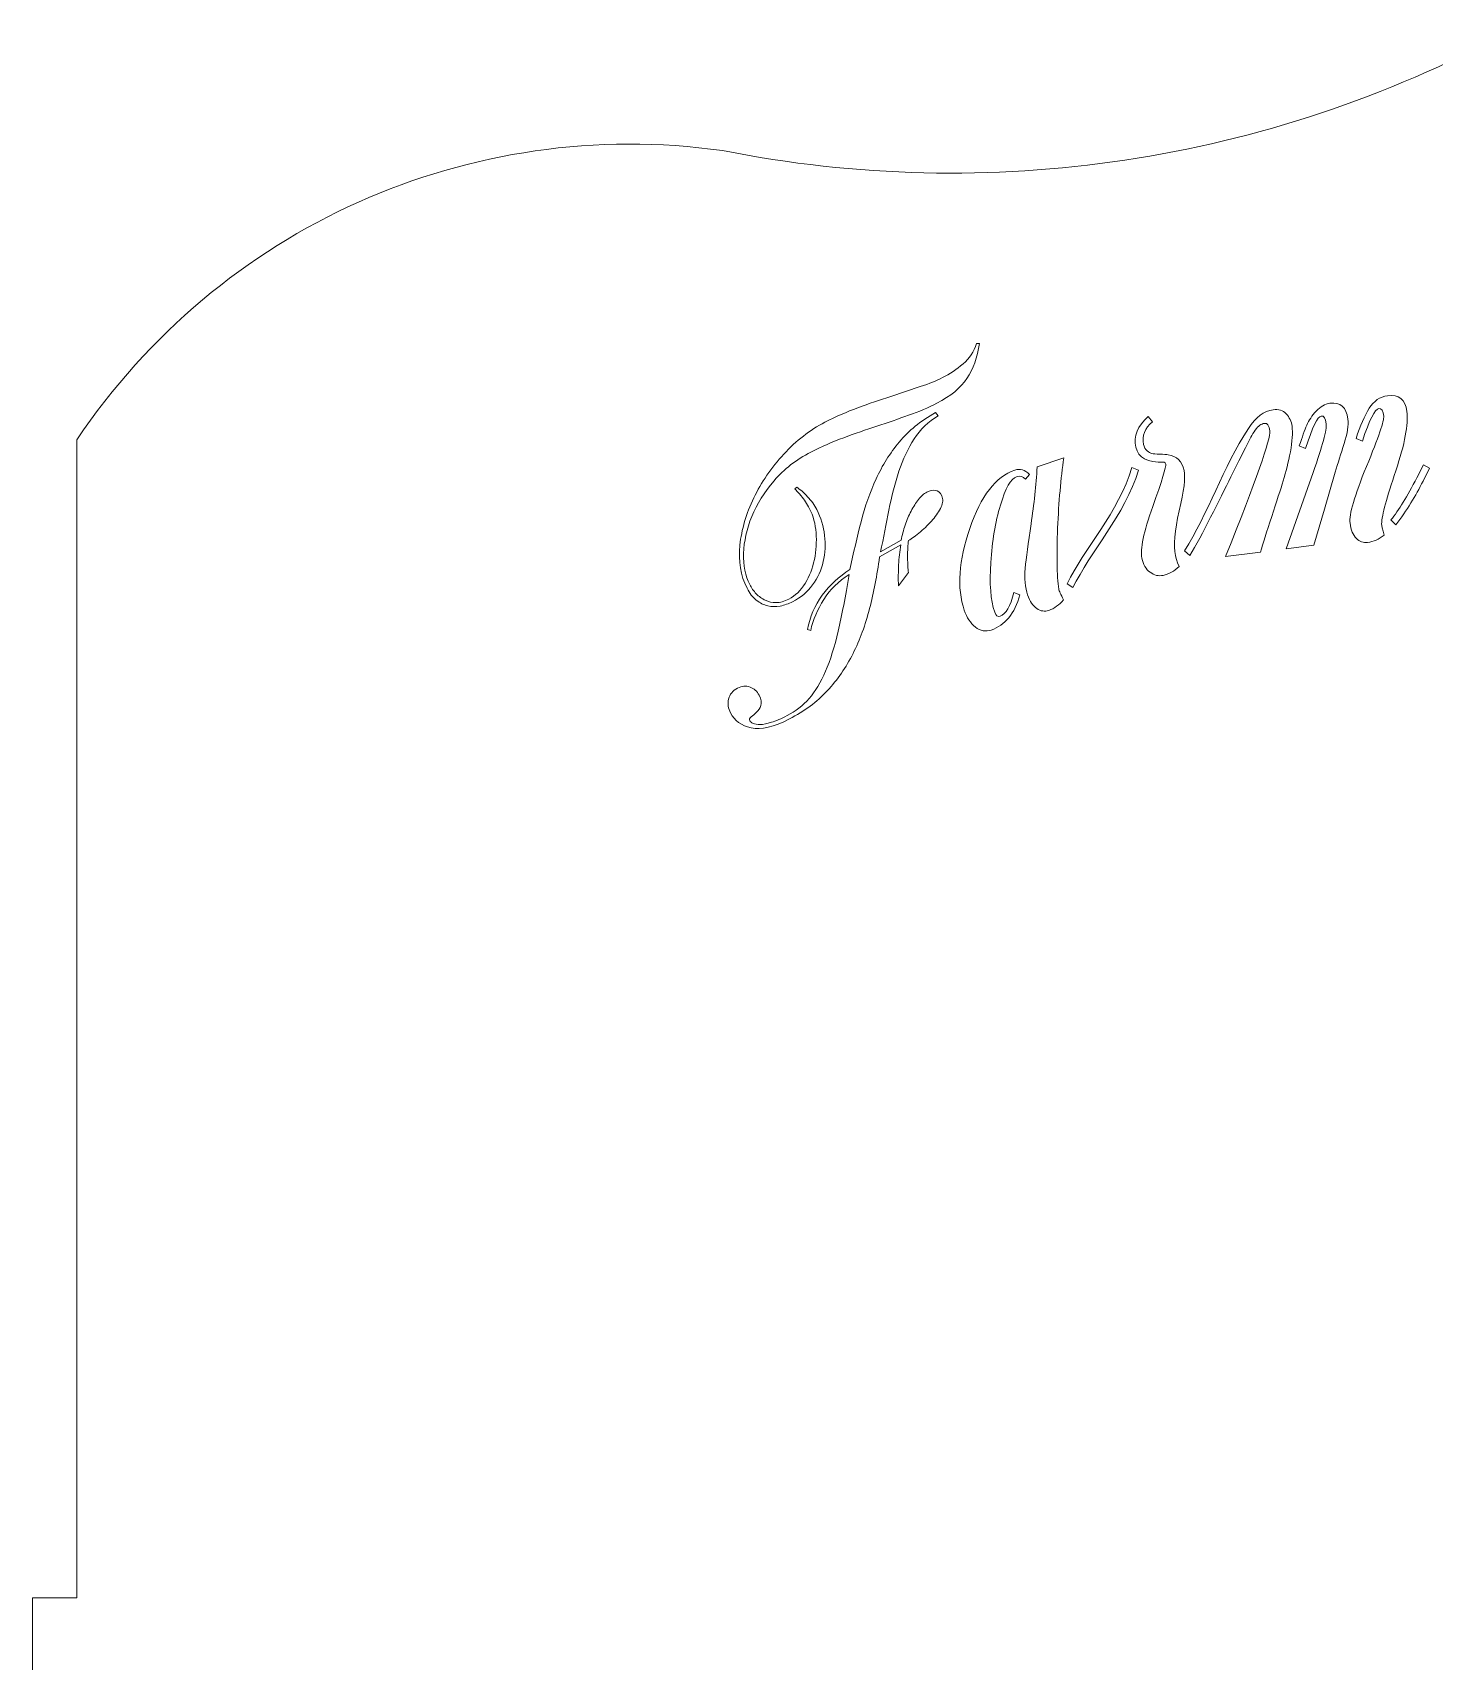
# Model space of a CAD drawing. Header units: millimetres. Extents: x -1460 to 1460, y -777 to 775.
# Drawn here: x -478.2 to -383.2, y -664.7 to -554.2 of the extents above; entities that cross this region are included whole.
import ezdxf

# ---------------------------------------------------------------- set-up
doc = ezdxf.new("R2010")
doc.units = ezdxf.units.MM
doc.header["$MEASUREMENT"] = 0
doc.layers.add('Camada 1', color=7, linetype='Continuous')

msp = doc.modelspace()

# ---------------------------------------------------------------- linework, layer by layer
at = {"layer": 'Camada 1', "color": 250, "lineweight": 20}
for points, knots in [([(-475.2485, -711.2333), (-475.2485, -711.2333), (-475.2485, -775.1065), (-475.2485, -775.1065), (-475.2485, -775.1065), (-475.2485, -775.1065), (-415.7484, -775.1065), (-415.7484, -775.1065), (-415.7484, -775.1065), (-415.7484, -775.1065), (-415.7484, -772.1065), (-415.7484, -772.1065), (-415.7484, -772.1065), (-415.7484, -772.1065), (-340.7484, -772.1065), (-340.7484, -772.1065), (-340.7484, -772.1065), (-340.7484, -772.1065), (-340.7484, -775.1065), (-340.7484, -775.1065), (-340.7484, -775.1065), (-340.7484, -775.1065), (-281.2484, -775.1065), (-281.2484, -775.1065), (-281.2484, -775.1065), (-281.2484, -775.1065), (-281.2484, -711.2333), (-281.2484, -711.2333), (-281.2484, -711.2333), (-281.2484, -711.2333), (-278.2484, -711.2333), (-278.2484, -711.2333), (-278.2484, -711.2333), (-278.2484, -711.2333), (-278.2484, -660.3405), (-278.2484, -660.3405), (-278.2484, -660.3405), (-278.2484, -660.3405), (-281.2484, -660.3405), (-281.2484, -660.3405), (-281.2484, -660.3405), (-281.2484, -660.3405), (-281.2484, -596.7137), (-281.2484, -596.7137), (-281.2484, -596.7137), (-281.2484, -596.7137), (-281.2484, -581.824), (-281.2484, -581.824), (-281.2484, -581.824), (-290.9256, -567.4173), (-307.9205, -559.8084), (-325.0477, -562.2145), (-325.0477, -562.2145), (-343.1678, -565.8248), (-361.9729, -562.9968), (-378.2484, -554.2138), (-378.2484, -554.2138), (-394.5239, -562.9968), (-413.329, -565.8248), (-431.4491, -562.2145), (-431.4491, -562.2145), (-448.5763, -559.8084), (-465.5713, -567.4173), (-475.2485, -581.824), (-475.2485, -581.824), (-475.2485, -581.824), (-475.2485, -596.7137), (-475.2485, -596.7137), (-475.2485, -596.7137), (-475.2485, -596.7137), (-475.2485, -660.3405), (-475.2485, -660.3405), (-475.2485, -660.3405), (-475.2485, -660.3405), (-478.2485, -660.3405), (-478.2485, -660.3405), (-478.2485, -660.3405), (-478.2485, -660.3405), (-478.2485, -711.2333), (-478.2485, -711.2333), (-478.2485, -711.2333), (-478.2485, -711.2333), (-475.2485, -711.2333), (-475.2485, -711.2333)], [0, 0, 0, 0, 0.04545455, 0.04545455, 0.04545455, 0.04545455, 0.09090909, 0.09090909, 0.09090909, 0.09090909, 0.13636364, 0.13636364, 0.13636364, 0.13636364, 0.18181818, 0.18181818, 0.18181818, 0.18181818, 0.22727273, 0.22727273, 0.22727273, 0.22727273, 0.27272727, 0.27272727, 0.27272727, 0.27272727, 0.31818182, 0.31818182, 0.31818182, 0.31818182, 0.36363636, 0.36363636, 0.36363636, 0.36363636, 0.40909091, 0.40909091, 0.40909091, 0.40909091, 0.45454545, 0.45454545, 0.45454545, 0.45454545, 0.5, 0.5, 0.5, 0.5, 0.54545455, 0.54545455, 0.54545455, 0.54545455, 0.59090909, 0.59090909, 0.59090909, 0.59090909, 0.63636364, 0.63636364, 0.63636364, 0.63636364, 0.68181818, 0.68181818, 0.68181818, 0.68181818, 0.72727273, 0.72727273, 0.72727273, 0.72727273, 0.77272727, 0.77272727, 0.77272727, 0.77272727, 0.81818182, 0.81818182, 0.81818182, 0.81818182, 0.86363636, 0.86363636, 0.86363636, 0.86363636, 0.90909091, 0.90909091, 0.90909091, 0.90909091, 1, 1, 1, 1]), ([(-414.0119, -575.2948), (-414.1591, -576.2415), (-414.4446, -577.033), (-414.8684, -577.6693), (-414.8684, -577.6693), (-415.2921, -578.3055), (-415.969, -578.8628), (-416.8983, -579.3405), (-416.8983, -579.3405), (-417.4908, -579.645), (-418.1329, -579.9196), (-418.8242, -580.1639), (-418.8242, -580.1639), (-419.5155, -580.4082), (-420.2322, -580.6529), (-420.9742, -580.8976), (-420.9742, -580.8976), (-421.7162, -581.1423), (-422.4668, -581.4044), (-423.2252, -581.6832), (-423.2252, -581.6832), (-423.9837, -581.962), (-424.7268, -582.2886), (-425.4541, -582.6625), (-425.4541, -582.6625), (-426.4509, -583.1749), (-427.2825, -583.8201), (-427.9484, -584.5979), (-427.9484, -584.5979), (-428.6145, -585.3758), (-429.1201, -586.1865), (-429.4641, -587.0294), (-429.4641, -587.0294), (-429.8082, -587.8723), (-429.992, -588.7057), (-430.0149, -589.5287), (-430.0149, -589.5287), (-430.0379, -590.3517), (-429.9012, -591.0545), (-429.6052, -591.6365), (-429.6052, -591.6365), (-429.4881, -591.8666), (-429.3389, -592.0764), (-429.1579, -592.2651), (-429.1579, -592.2651), (-428.9771, -592.4536), (-428.7743, -592.6017), (-428.5502, -592.7083), (-428.5502, -592.7083), (-428.3261, -592.815), (-428.0785, -592.8673), (-427.8079, -592.8648), (-427.8079, -592.8648), (-427.5373, -592.8623), (-427.2537, -592.7849), (-426.9575, -592.6325), (-426.9575, -592.6325), (-426.513, -592.4041), (-426.1423, -592.0469), (-425.8457, -591.5615), (-425.8457, -591.5615), (-425.5492, -591.0761), (-425.339, -590.5367), (-425.2159, -589.944), (-425.2159, -589.944), (-425.0928, -589.3514), (-425.0543, -588.7507), (-425.1003, -588.1425), (-425.1003, -588.1425), (-425.1463, -587.5343), (-425.2934, -586.9863), (-425.5412, -586.499), (-425.5412, -586.499), (-425.7135, -586.1606), (-425.9039, -585.8697), (-426.1125, -585.6269), (-426.1125, -585.6269), (-426.3209, -585.3839), (-426.4628, -585.222), (-426.538, -585.1411), (-426.538, -585.1411), (-426.538, -585.1411), (-426.4173, -585.0278), (-426.4173, -585.0278), (-426.4173, -585.0278), (-426.1789, -585.1955), (-425.9315, -585.4145), (-425.6755, -585.6841), (-425.6755, -585.6841), (-425.4195, -585.9537), (-425.2121, -586.2444), (-425.0536, -586.5557), (-425.0536, -586.5557), (-424.7712, -587.1108), (-424.5933, -587.6942), (-424.5203, -588.3054), (-424.5203, -588.3054), (-424.4473, -588.9167), (-424.4773, -589.509), (-424.6107, -590.0813), (-424.6107, -590.0813), (-424.7441, -590.6538), (-424.9867, -591.1797), (-425.3375, -591.6589), (-425.3375, -591.6589), (-425.6883, -592.1381), (-426.1399, -592.5199), (-426.6921, -592.8036), (-426.6921, -592.8036), (-426.9613, -592.942), (-427.2433, -593.04), (-427.5368, -593.0969), (-427.5368, -593.0969), (-427.8305, -593.1539), (-428.1132, -593.1498), (-428.3844, -593.0843), (-428.3844, -593.0843), (-428.6556, -593.0188), (-428.9124, -592.8901), (-429.1541, -592.6986), (-429.1541, -592.6986), (-429.3959, -592.5071), (-429.6066, -592.2349), (-429.7856, -591.8831), (-429.7856, -591.8831), (-430.2194, -591.0302), (-430.3805, -590.0623), (-430.2686, -588.9802), (-430.2686, -588.9802), (-430.1567, -587.8978), (-429.843, -586.8271), (-429.3283, -585.7684), (-429.3283, -585.7684), (-428.8136, -584.7096), (-428.1357, -583.7207), (-427.2949, -582.8017), (-427.2949, -582.8017), (-426.4541, -581.8827), (-425.5218, -581.1599), (-424.4982, -580.6339), (-424.4982, -580.6339), (-423.771, -580.2601), (-423.0278, -579.9336), (-422.2693, -579.6546), (-422.2693, -579.6546), (-421.5106, -579.3758), (-420.7669, -579.1173), (-420.0384, -578.8794), (-420.0384, -578.8794), (-420.0384, -578.8794), (-418.0298, -578.2185), (-418.0298, -578.2185), (-418.0298, -578.2185), (-417.4195, -578.0156), (-416.9188, -577.8138), (-416.5283, -577.613), (-416.5283, -577.613), (-416.0298, -577.3569), (-415.564, -577.0446), (-415.1312, -576.6771), (-415.1312, -576.6771), (-414.6982, -576.3093), (-414.3927, -575.8491), (-414.2149, -575.2967), (-414.2149, -575.2967), (-414.2149, -575.2967), (-414.0119, -575.2948), (-414.0119, -575.2948)], [0, 0, 0, 0, 0.02325581, 0.02325581, 0.02325581, 0.02325581, 0.04651163, 0.04651163, 0.04651163, 0.04651163, 0.06976744, 0.06976744, 0.06976744, 0.06976744, 0.09302326, 0.09302326, 0.09302326, 0.09302326, 0.11627907, 0.11627907, 0.11627907, 0.11627907, 0.13953488, 0.13953488, 0.13953488, 0.13953488, 0.1627907, 0.1627907, 0.1627907, 0.1627907, 0.18604651, 0.18604651, 0.18604651, 0.18604651, 0.20930233, 0.20930233, 0.20930233, 0.20930233, 0.23255814, 0.23255814, 0.23255814, 0.23255814, 0.25581395, 0.25581395, 0.25581395, 0.25581395, 0.27906977, 0.27906977, 0.27906977, 0.27906977, 0.30232558, 0.30232558, 0.30232558, 0.30232558, 0.3255814, 0.3255814, 0.3255814, 0.3255814, 0.34883721, 0.34883721, 0.34883721, 0.34883721, 0.37209302, 0.37209302, 0.37209302, 0.37209302, 0.39534884, 0.39534884, 0.39534884, 0.39534884, 0.41860465, 0.41860465, 0.41860465, 0.41860465, 0.44186047, 0.44186047, 0.44186047, 0.44186047, 0.46511628, 0.46511628, 0.46511628, 0.46511628, 0.48837209, 0.48837209, 0.48837209, 0.48837209, 0.51162791, 0.51162791, 0.51162791, 0.51162791, 0.53488372, 0.53488372, 0.53488372, 0.53488372, 0.55813953, 0.55813953, 0.55813953, 0.55813953, 0.58139535, 0.58139535, 0.58139535, 0.58139535, 0.60465116, 0.60465116, 0.60465116, 0.60465116, 0.62790698, 0.62790698, 0.62790698, 0.62790698, 0.65116279, 0.65116279, 0.65116279, 0.65116279, 0.6744186, 0.6744186, 0.6744186, 0.6744186, 0.69767442, 0.69767442, 0.69767442, 0.69767442, 0.72093023, 0.72093023, 0.72093023, 0.72093023, 0.74418605, 0.74418605, 0.74418605, 0.74418605, 0.76744186, 0.76744186, 0.76744186, 0.76744186, 0.79069767, 0.79069767, 0.79069767, 0.79069767, 0.81395349, 0.81395349, 0.81395349, 0.81395349, 0.8372093, 0.8372093, 0.8372093, 0.8372093, 0.86046512, 0.86046512, 0.86046512, 0.86046512, 0.88372093, 0.88372093, 0.88372093, 0.88372093, 0.90697674, 0.90697674, 0.90697674, 0.90697674, 0.93023256, 0.93023256, 0.93023256, 0.93023256, 0.95348837, 0.95348837, 0.95348837, 0.95348837, 1, 1, 1, 1]), ([(-396.9568, -584.3269), (-397.7407, -585.8711), (-398.916, -588.334), (-399.753, -589.6725), (-399.753, -589.6725), (-399.753, -589.6725), (-400.1157, -589.3642), (-400.1157, -589.3642), (-400.1157, -589.3642), (-398.5089, -586.8565), (-397.5049, -583.6827), (-395.7735, -581.0582), (-395.7735, -581.0582), (-395.2667, -580.29), (-394.7094, -579.8642), (-394.0967, -579.7851), (-394.0967, -579.7851), (-393.7329, -579.7383), (-393.4386, -579.8323), (-393.2139, -580.0673), (-393.2139, -580.0673), (-392.9893, -580.3025), (-392.8559, -580.5839), (-392.8142, -580.9108), (-392.8142, -580.9108), (-392.7578, -581.3536), (-392.7959, -581.931), (-392.9286, -582.6425), (-392.9286, -582.6425), (-393.0613, -583.3541), (-393.2215, -584.0062), (-393.4086, -584.5975), (-393.4086, -584.5975), (-393.5957, -585.1892), (-393.8573, -586.0007), (-394.1925, -587.0319), (-394.1925, -587.0319), (-394.5277, -588.0633), (-394.7855, -588.8647), (-394.9656, -589.4357), (-394.9656, -589.4357), (-394.9656, -589.4357), (-397.321, -589.7399), (-397.321, -589.7399), (-397.321, -589.7399), (-395.2527, -584.601), (-394.2529, -581.7616), (-394.3217, -581.2229), (-394.3217, -581.2229), (-394.3683, -580.8573), (-394.4877, -580.6869), (-394.6791, -580.7114), (-394.6791, -580.7114), (-394.7986, -580.7267), (-394.9054, -580.7701), (-395.0031, -580.8413), (-395.0031, -580.8413), (-395.101, -580.9125), (-395.2091, -581.0196), (-395.3163, -581.1704), (-395.3163, -581.1704), (-395.4235, -581.3212), (-395.5217, -581.4796), (-395.6098, -581.6534), (-395.6098, -581.6534), (-395.6098, -581.6534), (-395.9744, -582.3804), (-395.9744, -582.3804), (-395.9744, -582.3804), (-395.9744, -582.3804), (-396.4132, -583.2491), (-396.4132, -583.2491), (-396.4132, -583.2491), (-396.4132, -583.2491), (-396.9568, -584.3269), (-396.9568, -584.3269)], [0, 0, 0, 0, 0.05, 0.05, 0.05, 0.05, 0.1, 0.1, 0.1, 0.1, 0.15, 0.15, 0.15, 0.15, 0.2, 0.2, 0.2, 0.2, 0.25, 0.25, 0.25, 0.25, 0.3, 0.3, 0.3, 0.3, 0.35, 0.35, 0.35, 0.35, 0.4, 0.4, 0.4, 0.4, 0.45, 0.45, 0.45, 0.45, 0.5, 0.5, 0.5, 0.5, 0.55, 0.55, 0.55, 0.55, 0.6, 0.6, 0.6, 0.6, 0.65, 0.65, 0.65, 0.65, 0.7, 0.7, 0.7, 0.7, 0.75, 0.75, 0.75, 0.75, 0.8, 0.8, 0.8, 0.8, 0.85, 0.85, 0.85, 0.85, 0.9, 0.9, 0.9, 0.9, 1, 1, 1, 1]), ([(-389.8814, -584.0198), (-389.8814, -584.0198), (-390.6171, -586.5263), (-390.6171, -586.5263), (-390.6171, -586.5263), (-390.6171, -586.5263), (-391.332, -588.9665), (-391.332, -588.9665), (-391.332, -588.9665), (-391.332, -588.9665), (-393.2134, -589.2096), (-393.2134, -589.2096), (-393.2134, -589.2096), (-393.2134, -589.2096), (-391.3823, -584.0424), (-391.3823, -584.0424), (-391.3823, -584.0424), (-390.7432, -582.242), (-390.4493, -581.1384), (-390.5008, -580.7345), (-390.5008, -580.7345), (-390.5481, -580.364), (-390.6579, -580.1923), (-390.8301, -580.2144), (-390.8301, -580.2144), (-391.0789, -580.2464), (-391.4334, -580.9771), (-391.8931, -582.4061), (-391.8931, -582.4061), (-391.8931, -582.4061), (-392.3247, -582.227), (-392.3247, -582.227), (-392.3247, -582.227), (-392.128, -581.6343), (-391.9582, -581.172), (-391.8157, -580.8406), (-391.8157, -580.8406), (-391.6733, -580.5094), (-391.4611, -580.1883), (-391.1797, -579.8781), (-391.1797, -579.8781), (-390.8983, -579.5679), (-390.585, -579.3903), (-390.2403, -579.3458), (-390.2403, -579.3458), (-389.5319, -579.2543), (-389.1257, -579.6129), (-389.0225, -580.4213), (-389.0225, -580.4213), (-388.9691, -580.8397), (-389.0542, -581.3939), (-389.2774, -582.0831), (-389.2774, -582.0831), (-389.5006, -582.772), (-389.7022, -583.414), (-389.8814, -584.0198)], [0, 0, 0, 0, 0.06666667, 0.06666667, 0.06666667, 0.06666667, 0.13333333, 0.13333333, 0.13333333, 0.13333333, 0.2, 0.2, 0.2, 0.2, 0.26666667, 0.26666667, 0.26666667, 0.26666667, 0.33333333, 0.33333333, 0.33333333, 0.33333333, 0.4, 0.4, 0.4, 0.4, 0.46666667, 0.46666667, 0.46666667, 0.46666667, 0.53333333, 0.53333333, 0.53333333, 0.53333333, 0.6, 0.6, 0.6, 0.6, 0.66666667, 0.66666667, 0.66666667, 0.66666667, 0.73333333, 0.73333333, 0.73333333, 0.73333333, 0.8, 0.8, 0.8, 0.8, 0.86666667, 0.86666667, 0.86666667, 0.86666667, 1, 1, 1, 1]), ([(-385.0299, -579.9056), (-384.9194, -580.7716), (-385.1668, -582.1098), (-385.7724, -583.9196), (-385.7724, -583.9196), (-386.3782, -585.7294), (-386.7208, -586.9296), (-386.7427, -587.5227), (-386.7427, -587.5227), (-386.747, -587.639), (-386.6659, -587.8945), (-386.5569, -588.2912), (-386.5569, -588.2912), (-386.9103, -588.5717), (-387.2882, -588.7379), (-387.6903, -588.7898), (-387.6903, -588.7898), (-387.9773, -588.8268), (-388.2331, -588.7325), (-388.4564, -588.5071), (-388.4564, -588.5071), (-388.6796, -588.2818), (-388.8212, -587.9378), (-388.8801, -587.476), (-388.8801, -587.476), (-388.9537, -586.8986), (-388.5821, -585.6178), (-387.7652, -583.6341), (-387.7652, -583.6341), (-386.9483, -581.6503), (-386.5581, -580.5139), (-386.595, -580.2252), (-386.595, -580.2252), (-386.6417, -579.8595), (-386.7515, -579.6878), (-386.9236, -579.7099), (-386.9236, -579.7099), (-387.1918, -579.7443), (-387.5652, -580.4776), (-388.0441, -581.9091), (-388.0441, -581.9091), (-388.0441, -581.9091), (-388.4756, -581.73), (-388.4756, -581.73), (-388.4756, -581.73), (-388.1961, -580.8722), (-387.8983, -580.1929), (-387.5828, -579.6924), (-387.5828, -579.6924), (-387.2673, -579.192), (-386.8507, -578.908), (-386.3339, -578.8414), (-386.3339, -578.8414), (-385.568, -578.7427), (-385.1331, -579.0974), (-385.0299, -579.9056)], [0, 0, 0, 0, 0.06666667, 0.06666667, 0.06666667, 0.06666667, 0.13333333, 0.13333333, 0.13333333, 0.13333333, 0.2, 0.2, 0.2, 0.2, 0.26666667, 0.26666667, 0.26666667, 0.26666667, 0.33333333, 0.33333333, 0.33333333, 0.33333333, 0.4, 0.4, 0.4, 0.4, 0.46666667, 0.46666667, 0.46666667, 0.46666667, 0.53333333, 0.53333333, 0.53333333, 0.53333333, 0.6, 0.6, 0.6, 0.6, 0.66666667, 0.66666667, 0.66666667, 0.66666667, 0.73333333, 0.73333333, 0.73333333, 0.73333333, 0.8, 0.8, 0.8, 0.8, 0.86666667, 0.86666667, 0.86666667, 0.86666667, 1, 1, 1, 1]), ([(-416.6165, -586.3818), (-416.7524, -586.6652), (-416.9431, -586.9511), (-417.1874, -587.2389), (-417.1874, -587.2389), (-417.4315, -587.5265), (-417.7083, -587.8014), (-418.0171, -588.0626), (-418.0171, -588.0626), (-418.3258, -588.3237), (-418.5981, -588.5235), (-418.8337, -588.6616), (-418.8337, -588.6616), (-418.8529, -588.791), (-418.8685, -588.9528), (-418.8802, -589.1466), (-418.8802, -589.1466), (-418.8918, -589.3403), (-418.8952, -589.5429), (-418.8899, -589.7537), (-418.8899, -589.7537), (-418.8899, -589.7537), (-418.8742, -590.3605), (-418.8742, -590.3605), (-418.8742, -590.3605), (-418.869, -590.5542), (-418.8525, -590.7122), (-418.8242, -590.8345), (-418.8242, -590.8345), (-418.8242, -590.8345), (-419.5166, -591.7282), (-419.5166, -591.7282), (-419.5166, -591.7282), (-419.5276, -591.2386), (-419.5234, -590.7624), (-419.504, -590.2999), (-419.504, -590.2999), (-419.4847, -589.8374), (-419.4327, -589.388), (-419.3488, -588.9519), (-419.3488, -588.9519), (-419.3488, -588.9519), (-420.7926, -589.771), (-420.7926, -589.771), (-420.7926, -589.771), (-420.9642, -591.0036), (-421.1905, -592.1703), (-421.4714, -593.2711), (-421.4714, -593.2711), (-421.7523, -594.3719), (-422.1273, -595.3889), (-422.5957, -596.3213), (-422.5957, -596.3213), (-423.0641, -597.2538), (-423.6472, -598.0958), (-424.3439, -598.8468), (-424.3439, -598.8468), (-425.0406, -599.5977), (-425.8945, -600.2331), (-426.9045, -600.7523), (-426.9045, -600.7523), (-427.9684, -601.2991), (-428.8345, -601.5007), (-429.5021, -601.3574), (-429.5021, -601.3574), (-430.1697, -601.214), (-430.6381, -600.878), (-430.9067, -600.35), (-430.9067, -600.35), (-431.0649, -600.0388), (-431.1067, -599.7227), (-431.032, -599.4026), (-431.032, -599.4026), (-430.9572, -599.0824), (-430.7579, -598.8388), (-430.4347, -598.6728), (-430.4347, -598.6728), (-430.1386, -598.5206), (-429.8544, -598.4941), (-429.5829, -598.5936), (-429.5829, -598.5936), (-429.3114, -598.6931), (-429.1066, -598.8785), (-428.969, -599.1491), (-428.969, -599.1491), (-428.8245, -599.4334), (-428.7834, -599.6643), (-428.8461, -599.8417), (-428.8461, -599.8417), (-428.9088, -600.0191), (-429.0056, -600.1714), (-429.1363, -600.2983), (-429.1363, -600.2983), (-429.2669, -600.4251), (-429.388, -600.5302), (-429.4987, -600.6127), (-429.4987, -600.6127), (-429.6095, -600.6952), (-429.6444, -600.7773), (-429.6031, -600.8586), (-429.6031, -600.8586), (-429.5619, -600.9398), (-429.4849, -601.0071), (-429.373, -601.0604), (-429.373, -601.0604), (-429.261, -601.1137), (-429.0999, -601.1377), (-428.8903, -601.1326), (-428.8903, -601.1326), (-428.6806, -601.1274), (-428.4255, -601.0771), (-428.1253, -600.9827), (-428.1253, -600.9827), (-427.8253, -600.8883), (-427.473, -600.737), (-427.0689, -600.5294), (-427.0689, -600.5294), (-426.4898, -600.2316), (-425.9908, -599.8426), (-425.5724, -599.363), (-425.5724, -599.363), (-425.154, -598.8832), (-424.782, -598.2693), (-424.4573, -597.5217), (-424.4573, -597.5217), (-424.1327, -596.7742), (-423.8464, -595.8668), (-423.599, -594.8003), (-423.599, -594.8003), (-423.3517, -593.7339), (-423.106, -592.4546), (-422.8623, -590.9631), (-422.8623, -590.9631), (-423.5687, -591.4117), (-424.1405, -591.9745), (-424.5774, -592.6517), (-424.5774, -592.6517), (-425.0143, -593.3287), (-425.3108, -594.0321), (-425.4667, -594.7613), (-425.4667, -594.7613), (-425.4667, -594.7613), (-425.6805, -594.6918), (-425.6805, -594.6918), (-425.6805, -594.6918), (-425.5191, -593.8402), (-425.1859, -593.0669), (-424.6815, -592.3721), (-424.6815, -592.3721), (-424.1771, -591.6774), (-423.5513, -591.0951), (-422.8044, -590.6259), (-422.8044, -590.6259), (-422.5644, -589.4948), (-422.312, -588.4128), (-422.0471, -587.38), (-422.0471, -587.38), (-421.7825, -586.3475), (-421.4429, -585.3783), (-421.0283, -584.4736), (-421.0283, -584.4736), (-420.6137, -583.5687), (-420.0897, -582.7358), (-419.4574, -581.9754), (-419.4574, -581.9754), (-418.8249, -581.2148), (-418.0071, -580.5509), (-417.0041, -579.9841), (-417.0041, -579.9841), (-417.0041, -579.9841), (-416.8195, -580.1967), (-416.8195, -580.1967), (-416.8195, -580.1967), (-417.4859, -580.5904), (-418.0276, -581.1123), (-418.4444, -581.762), (-418.4444, -581.762), (-418.8612, -582.4118), (-419.2068, -583.1446), (-419.4801, -583.9596), (-419.4801, -583.9596), (-419.7534, -584.7747), (-419.979, -585.6509), (-420.1566, -586.5876), (-420.1566, -586.5876), (-420.3342, -587.5243), (-420.527, -588.4731), (-420.7347, -589.4338), (-420.7347, -589.4338), (-420.7347, -589.4338), (-419.3312, -588.6356), (-419.3312, -588.6356), (-419.3312, -588.6356), (-419.2667, -588.2949), (-419.1767, -587.9539), (-419.0614, -587.6129), (-419.0614, -587.6129), (-418.9463, -587.2721), (-418.8102, -586.9542), (-418.654, -586.6606), (-418.654, -586.6606), (-418.4977, -586.3668), (-418.329, -586.105), (-418.1485, -585.8755), (-418.1485, -585.8755), (-417.9679, -585.6462), (-417.783, -585.4828), (-417.5947, -585.386), (-417.5947, -585.386), (-417.3793, -585.2754), (-417.1851, -585.2309), (-417.0124, -585.2531), (-417.0124, -585.2531), (-416.8397, -585.2753), (-416.6947, -585.4015), (-416.5776, -585.6317), (-416.5776, -585.6317), (-416.4674, -585.8482), (-416.4806, -586.0987), (-416.6165, -586.3818)], [0, 0, 0, 0, 0.01785714, 0.01785714, 0.01785714, 0.01785714, 0.03571429, 0.03571429, 0.03571429, 0.03571429, 0.05357143, 0.05357143, 0.05357143, 0.05357143, 0.07142857, 0.07142857, 0.07142857, 0.07142857, 0.08928571, 0.08928571, 0.08928571, 0.08928571, 0.10714286, 0.10714286, 0.10714286, 0.10714286, 0.125, 0.125, 0.125, 0.125, 0.14285714, 0.14285714, 0.14285714, 0.14285714, 0.16071429, 0.16071429, 0.16071429, 0.16071429, 0.17857143, 0.17857143, 0.17857143, 0.17857143, 0.19642857, 0.19642857, 0.19642857, 0.19642857, 0.21428571, 0.21428571, 0.21428571, 0.21428571, 0.23214286, 0.23214286, 0.23214286, 0.23214286, 0.25, 0.25, 0.25, 0.25, 0.26785714, 0.26785714, 0.26785714, 0.26785714, 0.28571429, 0.28571429, 0.28571429, 0.28571429, 0.30357143, 0.30357143, 0.30357143, 0.30357143, 0.32142857, 0.32142857, 0.32142857, 0.32142857, 0.33928571, 0.33928571, 0.33928571, 0.33928571, 0.35714286, 0.35714286, 0.35714286, 0.35714286, 0.375, 0.375, 0.375, 0.375, 0.39285714, 0.39285714, 0.39285714, 0.39285714, 0.41071429, 0.41071429, 0.41071429, 0.41071429, 0.42857143, 0.42857143, 0.42857143, 0.42857143, 0.44642857, 0.44642857, 0.44642857, 0.44642857, 0.46428571, 0.46428571, 0.46428571, 0.46428571, 0.48214286, 0.48214286, 0.48214286, 0.48214286, 0.5, 0.5, 0.5, 0.5, 0.51785714, 0.51785714, 0.51785714, 0.51785714, 0.53571429, 0.53571429, 0.53571429, 0.53571429, 0.55357143, 0.55357143, 0.55357143, 0.55357143, 0.57142857, 0.57142857, 0.57142857, 0.57142857, 0.58928571, 0.58928571, 0.58928571, 0.58928571, 0.60714286, 0.60714286, 0.60714286, 0.60714286, 0.625, 0.625, 0.625, 0.625, 0.64285714, 0.64285714, 0.64285714, 0.64285714, 0.66071429, 0.66071429, 0.66071429, 0.66071429, 0.67857143, 0.67857143, 0.67857143, 0.67857143, 0.69642857, 0.69642857, 0.69642857, 0.69642857, 0.71428571, 0.71428571, 0.71428571, 0.71428571, 0.73214286, 0.73214286, 0.73214286, 0.73214286, 0.75, 0.75, 0.75, 0.75, 0.76785714, 0.76785714, 0.76785714, 0.76785714, 0.78571429, 0.78571429, 0.78571429, 0.78571429, 0.80357143, 0.80357143, 0.80357143, 0.80357143, 0.82142857, 0.82142857, 0.82142857, 0.82142857, 0.83928571, 0.83928571, 0.83928571, 0.83928571, 0.85714286, 0.85714286, 0.85714286, 0.85714286, 0.875, 0.875, 0.875, 0.875, 0.89285714, 0.89285714, 0.89285714, 0.89285714, 0.91071429, 0.91071429, 0.91071429, 0.91071429, 0.92857143, 0.92857143, 0.92857143, 0.92857143, 0.94642857, 0.94642857, 0.94642857, 0.94642857, 0.96428571, 0.96428571, 0.96428571, 0.96428571, 1, 1, 1, 1]), ([(-400.1335, -583.9175), (-400.0356, -584.3725), (-400.1461, -585.2805), (-400.4654, -586.6406), (-400.4654, -586.6406), (-400.7847, -588.0007), (-400.8728, -589.013), (-400.7299, -589.6766), (-400.7299, -589.6766), (-400.7055, -589.7903), (-400.6218, -590.0403), (-400.4795, -590.4263), (-400.4795, -590.4263), (-400.8079, -590.7361), (-401.1703, -590.9341), (-401.5664, -591.0202), (-401.5664, -591.0202), (-401.8682, -591.0858), (-402.1603, -591.0154), (-402.4418, -590.8087), (-402.4418, -590.8087), (-402.7232, -590.6022), (-402.911, -590.2805), (-403.0051, -589.8443), (-403.0051, -589.8443), (-403.1317, -589.2563), (-402.8839, -588.0903), (-402.2621, -586.3467), (-402.2621, -586.3467), (-401.6403, -584.603), (-401.3479, -583.6456), (-401.3845, -583.4749), (-401.3845, -583.4749), (-401.4007, -583.3994), (-401.4391, -583.3503), (-401.5, -583.3512), (-401.5, -583.3512), (-402.6207, -583.3689), (-403.2565, -583.0384), (-403.4075, -582.3368), (-403.4075, -582.3368), (-403.5708, -581.5781), (-403.2961, -580.8829), (-402.5828, -580.251), (-402.5828, -580.251), (-402.5828, -580.251), (-402.2705, -580.6001), (-402.2705, -580.6001), (-402.2705, -580.6001), (-402.8048, -581.0539), (-403.0106, -581.5654), (-402.8881, -582.1344), (-402.8881, -582.1344), (-402.8474, -582.3239), (-402.7663, -582.4705), (-402.6455, -582.573), (-402.6455, -582.573), (-402.5247, -582.6756), (-402.4175, -582.7368), (-402.3245, -582.7563), (-402.3245, -582.7563), (-402.2314, -582.7756), (-402.0502, -582.791), (-401.7813, -582.8018), (-401.7813, -582.8018), (-401.5124, -582.8125), (-401.3271, -582.8313), (-401.224, -582.8444), (-401.224, -582.8444), (-400.6364, -582.9192), (-400.2721, -583.2728), (-400.1335, -583.9175)], [0, 0, 0, 0, 0.05263158, 0.05263158, 0.05263158, 0.05263158, 0.10526316, 0.10526316, 0.10526316, 0.10526316, 0.15789474, 0.15789474, 0.15789474, 0.15789474, 0.21052632, 0.21052632, 0.21052632, 0.21052632, 0.26315789, 0.26315789, 0.26315789, 0.26315789, 0.31578947, 0.31578947, 0.31578947, 0.31578947, 0.36842105, 0.36842105, 0.36842105, 0.36842105, 0.42105263, 0.42105263, 0.42105263, 0.42105263, 0.47368421, 0.47368421, 0.47368421, 0.47368421, 0.52631579, 0.52631579, 0.52631579, 0.52631579, 0.57894737, 0.57894737, 0.57894737, 0.57894737, 0.63157895, 0.63157895, 0.63157895, 0.63157895, 0.68421053, 0.68421053, 0.68421053, 0.68421053, 0.73684211, 0.73684211, 0.73684211, 0.73684211, 0.78947368, 0.78947368, 0.78947368, 0.78947368, 0.84210526, 0.84210526, 0.84210526, 0.84210526, 0.89473684, 0.89473684, 0.89473684, 0.89473684, 1, 1, 1, 1]), ([(-408.296, -583.0509), (-408.5011, -584.4328), (-408.6411, -586.0233), (-408.7154, -587.8219), (-408.7154, -587.8219), (-408.7897, -589.6203), (-408.7661, -591.0011), (-408.6442, -591.9639), (-408.6442, -591.9639), (-408.6069, -592.0742), (-408.4954, -592.3128), (-408.31, -592.6798), (-408.31, -592.6798), (-408.601, -593.0252), (-408.9384, -593.2638), (-409.3221, -593.3949), (-409.3221, -593.3949), (-409.5962, -593.4886), (-409.8655, -593.4473), (-410.1289, -593.2711), (-410.1289, -593.2711), (-410.3924, -593.0949), (-410.5991, -592.7861), (-410.7482, -592.3452), (-410.7482, -592.3452), (-410.9222, -591.8309), (-410.9777, -591.2296), (-410.9149, -590.5419), (-410.9149, -590.5419), (-410.8522, -589.8543), (-410.7192, -588.8452), (-410.5169, -587.5155), (-410.5169, -587.5155), (-410.3146, -586.1856), (-410.1772, -584.9035), (-410.1055, -583.6695), (-410.1055, -583.6695), (-410.1055, -583.6695), (-408.296, -583.0509), (-408.296, -583.0509)], [0, 0, 0, 0, 0.09090909, 0.09090909, 0.09090909, 0.09090909, 0.18181818, 0.18181818, 0.18181818, 0.18181818, 0.27272727, 0.27272727, 0.27272727, 0.27272727, 0.36363636, 0.36363636, 0.36363636, 0.36363636, 0.45454545, 0.45454545, 0.45454545, 0.45454545, 0.54545455, 0.54545455, 0.54545455, 0.54545455, 0.63636364, 0.63636364, 0.63636364, 0.63636364, 0.72727273, 0.72727273, 0.72727273, 0.72727273, 0.81818182, 0.81818182, 0.81818182, 0.81818182, 1, 1, 1, 1]), ([(-410.6335, -584.1884), (-410.6335, -584.1884), (-410.8972, -584.4938), (-410.8972, -584.4938), (-410.8972, -584.4938), (-411.0632, -584.3046), (-411.265, -584.2507), (-411.5026, -584.3319), (-411.5026, -584.3319), (-411.8863, -584.4631), (-412.2506, -585.1052), (-412.5944, -586.258), (-412.5944, -586.258), (-412.9382, -587.4105), (-413.1578, -588.7057), (-413.2527, -590.1423), (-413.2527, -590.1423), (-413.3476, -591.5787), (-413.2582, -592.7015), (-412.9848, -593.5098), (-412.9848, -593.5098), (-412.9041, -593.7485), (-412.7811, -593.8397), (-412.6167, -593.7836), (-412.6167, -593.7836), (-412.2147, -593.6462), (-411.9065, -593.1102), (-411.6925, -592.1761), (-411.6925, -592.1761), (-411.6925, -592.1761), (-411.2702, -592.3392), (-411.2702, -592.3392), (-411.2702, -592.3392), (-411.6348, -593.6118), (-412.2833, -594.4075), (-413.2154, -594.7263), (-413.2154, -594.7263), (-413.5992, -594.8575), (-413.9585, -594.7907), (-414.2927, -594.5259), (-414.2927, -594.5259), (-414.6269, -594.2612), (-414.8783, -593.8804), (-415.0461, -593.3845), (-415.0461, -593.3845), (-415.5559, -591.8781), (-415.4331, -590.0269), (-414.6773, -587.8313), (-414.6773, -587.8313), (-413.9215, -585.6357), (-412.9038, -584.3191), (-411.6244, -583.8815), (-411.6244, -583.8815), (-411.2588, -583.7566), (-410.9286, -583.8588), (-410.6335, -584.1884)], [0, 0, 0, 0, 0.06666667, 0.06666667, 0.06666667, 0.06666667, 0.13333333, 0.13333333, 0.13333333, 0.13333333, 0.2, 0.2, 0.2, 0.2, 0.26666667, 0.26666667, 0.26666667, 0.26666667, 0.33333333, 0.33333333, 0.33333333, 0.33333333, 0.4, 0.4, 0.4, 0.4, 0.46666667, 0.46666667, 0.46666667, 0.46666667, 0.53333333, 0.53333333, 0.53333333, 0.53333333, 0.6, 0.6, 0.6, 0.6, 0.66666667, 0.66666667, 0.66666667, 0.66666667, 0.73333333, 0.73333333, 0.73333333, 0.73333333, 0.8, 0.8, 0.8, 0.8, 0.86666667, 0.86666667, 0.86666667, 0.86666667, 1, 1, 1, 1]), ([(-403.2242, -583.8754), (-404.1457, -586.9192), (-406.5482, -589.483), (-407.6741, -591.8474), (-407.6741, -591.8474), (-407.6741, -591.8474), (-408.0695, -591.5828), (-408.0695, -591.5828), (-408.0695, -591.5828), (-406.9636, -589.2596), (-404.5547, -586.7236), (-403.6756, -583.7056), (-403.6756, -583.7056), (-403.6756, -583.7056), (-403.2242, -583.8754), (-403.2242, -583.8754)], [0, 0, 0, 0, 0.2, 0.2, 0.2, 0.2, 0.4, 0.4, 0.4, 0.4, 0.6, 0.6, 0.6, 0.6, 1, 1, 1, 1]), ([(-383.4867, -583.7566), (-383.4867, -583.7566), (-383.9291, -584.6355), (-383.9291, -584.6355), (-383.9291, -584.6355), (-384.4197, -585.6102), (-385.0204, -586.6058), (-385.7689, -587.6025), (-385.7689, -587.6025), (-385.7689, -587.6025), (-386.1042, -587.2642), (-386.1042, -587.2642), (-386.1042, -587.2642), (-385.5843, -586.6102), (-384.9966, -585.6566), (-384.349, -584.3961), (-384.349, -584.3961), (-384.349, -584.3961), (-383.8969, -583.5161), (-383.8969, -583.5161), (-383.8969, -583.5161), (-383.8969, -583.5161), (-383.4867, -583.7566), (-383.4867, -583.7566)], [0, 0, 0, 0, 0.14285714, 0.14285714, 0.14285714, 0.14285714, 0.28571429, 0.28571429, 0.28571429, 0.28571429, 0.42857143, 0.42857143, 0.42857143, 0.42857143, 0.57142857, 0.57142857, 0.57142857, 0.57142857, 0.71428571, 0.71428571, 0.71428571, 0.71428571, 1, 1, 1, 1])]:
    msp.add_open_spline(points, degree=3, knots=knots, dxfattribs=at)

doc.saveas('drawing.dxf')
